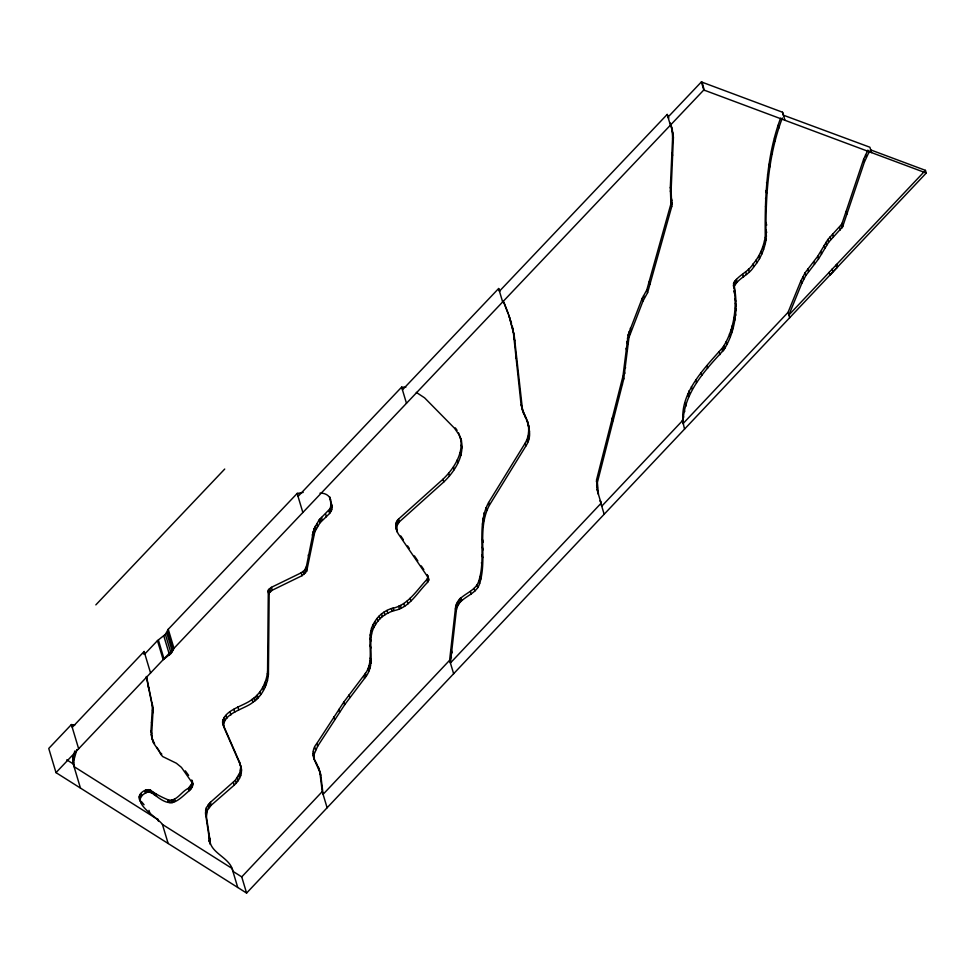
<?xml version="1.0" encoding="UTF-8"?>
<svg xmlns="http://www.w3.org/2000/svg" width="975" height="975" viewBox="0 0 975 975"><rect width="100%" height="100%" fill="white"/><g stroke="black" fill="none" stroke-linecap="round" stroke-linejoin="round"><path stroke-width="1.46" d="M684.572 429.061C675.346 396.74 703.852 368.989 723.121 347.063C734.955 328.161 737.283 305.224 733.529 283.713C737.441 275.352 748.191 272.305 752.944 264.176C759.537 256.571 763.462 247.016 765.265 237.181C764.753 197.072 766.447 156.256 780.597 118.121M868.664 152.856L870.712 149.918L925.446 170.357L788.848 315.059L801.755 283.457L805.886 275.45L818.488 259.009L828.665 242.202L842.619 226.797L864.411 162.008L868.664 152.856L867.848 150.162L863.606 159.327L841.815 224.116L827.848 239.509L817.684 256.327L805.082 272.768L800.938 280.763L788.044 312.366L682.963 423.698C683.243 393.352 704.681 370.658 723.938 349.745C735.759 330.854 738.087 307.905 734.333 286.394C738.246 278.033 748.995 274.987 753.748 266.858C760.342 259.252 764.266 249.697 766.07 239.874C765.424 198.766 767.569 156.938 782.34 117.975M314.352 760L314.206 754.041L317.643 746.241L344.638 704.791L364.553 678.368C378.081 663.012 364.565 640.782 375.509 624.585C379.507 617.589 386.405 612.995 393.973 610.618C409.476 607.876 417.361 592.349 427.635 582.307L428.707 579.857L427.221 574.604L427.891 577.115L426.818 579.564C416.447 590.57 407.55 605.816 391.341 608.558C384.406 610.886 378.41 615.505 374.68 621.843C363.748 638.04 377.264 660.27 363.736 675.626L343.809 702.049L316.814 743.498C307.734 754.016 318.082 764.875 320.775 775.21L323.091 794.32L449.609 660.294L455.41 608.656C456.202 594.311 475.13 593.641 478.835 580.893C486.805 555.433 475.776 526.561 488.585 502.539L525.074 443.32C529.12 436.727 529.462 428.549 527.548 421.212M682.159 421.005L601.746 506.196L600.295 500.589L600.917 503.429L450.413 662.976L456.227 611.349C457.007 596.992 475.934 596.322 479.639 583.574C487.61 558.114 476.58 529.242 489.389 505.233L525.878 446.002C535.214 432.205 524.452 417.946 521.064 404.552L513.35 332.268L508.828 314.974L514.154 334.949L522.6 410.609L521.796 407.928M672.579 138.17L672.336 131.04L670.739 124.105L673.408 137.268L671.129 190.125L671.726 206.59L647.595 292.671L642.976 301.068L628.973 337.46L623.756 378.946L597.383 482.454L598.418 494.215L597.127 489.413L596.578 479.773L622.952 376.265L628.168 334.766L642.172 298.374L646.791 289.977L670.922 203.909L670.325 187.432L672.579 138.17L673.384 140.863M241.544 770.189L239.484 762.023L222.958 724.218C221.191 710.3 244.493 706.095 252.025 699.416C261.105 693.298 266.675 682.183 267.564 671.397L268.308 590.119L271.416 587.328L301.19 572.812L304.688 570.095L306.455 566.243L313.95 528.95L319.081 519.992L330.013 508.755L331.11 504.879L329.782 496.982L331.866 505.672L331.707 509.754L329.66 513.423L319.934 522.868L314.803 531.814L306.698 571.143L302.055 575.677L272.281 590.192L269.173 592.983L268.43 674.261C267.528 685.047 261.97 696.162 252.878 702.293C245.359 708.959 222.044 713.176 223.823 727.082L240.337 764.888C243.47 772.102 239.789 780.256 234.232 785.131L211.234 805.204L207.297 810.432L206.42 816.611L209.759 838.695C209.259 853.369 230.502 857.147 232.891 871.297L241.739 876.891L246.59 893.063L926.25 173.038L925.446 170.357M140.266 801.231C136.305 795.125 144.398 788.141 150.248 790.055C156.049 794.369 162.618 797.672 169.333 800.317C177.279 800.694 181.691 791.273 188.321 788.385L191.77 783.827L191.734 779.988C194.013 783.778 192.428 788.385 189.053 790.822C176.109 802.279 171.442 807.775 156.488 796.283C153.404 794.064 149.37 790.177 145.433 793.089C128.663 802.011 157.597 817.294 162.435 824.448L232.026 868.42L237.742 887.469M210.186 844.374L205.554 813.735L206.444 807.556L210.381 802.34L235.438 780.146L239.838 772.761L240.679 767.325M66.763 759.842L73.198 763.9L72.893 758.184L74.807 750.994M157.889 819.597L74.002 766.594L73.698 760.866L76.818 749.592M192.818 783.656L181.435 767.386L176.377 763.242L162.508 756.466L153.684 743.23L151.759 737.685L150.979 731.031L152.417 706.534L146.262 676.492M152.49 740.135L151.722 733.468L153.148 708.983L146.713 677.479M428.707 579.857L428.037 577.346L398.178 533.691C395.606 529.315 394.192 522.856 398.556 519.078L442.955 479.249C454.85 467.829 466.501 449.463 458.482 432.863M396.825 530.766L396.825 525.952L399.372 521.82L443.771 481.991C455.288 470.949 465.648 454.521 460.7 438.043M143.459 654.054L144.117 651.495L150.564 672.982M144.848 653.945L157.462 640.648L165.384 634.372L168.248 629.277L297.143 493.46L303.176 492.412M157.462 640.648L163.178 659.685L171.1 653.421L173.964 648.314L168.248 629.277M667.997 117.122L701.378 81.937L782.547 112.235L783.278 115.148L869.907 147.237L871.516 152.6M836.696 264.359L837.501 267.053L829.944 275.06L829.14 272.366M241.739 876.891L322.262 791.578L319.666 770.872M95.843 604.878L224.725 469.048M74.819 724.973L71.394 724.596L48.75 748.459L56.002 772.627L246.59 893.063M144.117 651.495L72.357 727.253L71.553 724.571M405.819 387.27L401.627 387.136L298.155 496.299L297.302 493.423M402.443 389.878L498.639 288.515L499.712 291.293M499.444 291.196L667.193 114.428L668.643 117.914M56.002 772.627L703.792 89.993L701.378 81.937M704.316 90.517L702.122 82.217M319.995 493.179C324.553 492.826 329.477 495.117 330.647 499.846M703.792 89.993L926.25 173.038M416.313 392.389L424.576 397.824L454.484 428.208L458.75 434.302L461.516 440.785M160.875 753.163L161.777 754.028M141.399 801.572L144.056 804.728M185.323 770.847L188.638 775.393M455.374 427.903L457.08 430.341M400.762 535.933L403.321 539.675M407.587 545.915L409.293 548.413M414.412 555.896L417.836 560.881M421.249 565.878L423.808 569.619M156.914 747.374L159.278 750.969M139.535 798.781L141.253 802.961M395.996 528.023L397.349 530.948M151.759 737.685L154.537 743.779M314.901 760.342L317.423 765.119M523.343 412.267L526.11 417.885M209.028 840.779L209.32 841.51M313.523 757.258L314.267 759.147M504.002 302.445L508.292 313.584M503.197 300.946L509.633 317.667M670.288 123.069L671.543 126.799M865.532 154.647L866.336 157.328M863.606 159.327L864.411 162.008M846.227 211.343L847.031 214.037M842.315 222.934L843.119 225.615M841.815 224.116L842.619 226.797M841.218 225.237L842.022 227.931M839.597 227.272L840.401 229.954M832.54 234.183L833.357 236.864M830.115 236.791L830.919 239.472M836.038 264.993L836.855 267.674M827.848 239.509L828.665 242.202M825.874 242.409L826.678 245.103M832.175 268.954L832.979 271.647M824.07 245.432L824.874 248.125M782.547 112.235L784.96 120.303M820.731 251.538L821.547 254.219M817.684 256.327L818.488 259.009M778.245 125.214L779.049 127.896M813.723 261.702L814.527 264.383M774.528 138.072L775.332 140.753M807.653 269.015L808.458 271.696M771.591 151.076L772.395 153.757M805.082 272.768L805.886 275.45M769.153 164.178L769.957 166.859M802.827 276.681L803.632 279.374M800.938 280.763L801.755 283.457M767.532 174.635L768.337 177.328M766.521 182.593L767.325 185.274M765.802 190.552L766.606 193.233M765.509 198.51L766.326 201.203M765.521 206.481L766.326 209.174M765.911 222.434L766.716 225.127M765.899 229.844L766.703 232.525M765.692 233.525L766.496 236.206M788.044 312.366L789.652 317.74M765.265 237.181L766.07 239.874M764.51 240.813L765.326 243.494M762.779 246.809L763.583 249.502M760.963 251.465L761.767 254.146M758.782 255.938L759.586 258.619M756.052 260.142L756.856 262.823M752.944 264.176L753.748 266.858M748.483 269.088L749.287 271.781M745.68 271.867L746.484 274.548M742.694 274.462L743.498 277.144M736.332 279.374L737.137 282.055M735.028 280.666L735.845 283.347M734.041 282.092L734.845 284.773M733.529 283.713L734.333 286.394M733.31 285.456L734.114 288.137M733.773 291.001L734.577 293.694M734.906 298.533L735.711 301.214M735.357 303.213L736.162 305.906M735.455 307.893L736.259 310.586M735.004 312.585L735.808 315.266M734.199 317.265L735.004 319.946M732.067 326.003L732.871 328.697M671.678 127.554L672.482 130.236M667.814 115.428L668.618 118.109M672.336 131.04L673.152 133.721M667.193 114.428L670.41 125.178M672.592 134.587L673.408 137.268M730.872 329.977L731.677 332.67M729.458 333.901L730.263 336.582M671.812 152.661L672.616 155.354M726.18 341.689L726.984 344.37M724.279 345.345L725.083 348.026M723.121 347.063L723.938 349.745M721.878 348.733L722.682 351.414M670.325 187.432L671.129 190.125M719.184 351.963L719.989 354.644M670.349 190.966L671.153 193.647M671.214 197.949L672.019 200.643M671.373 200.947L672.177 203.629M671.3 201.935L672.116 204.616M670.922 203.909L671.726 206.59M706.777 365.747L707.594 368.44M700.952 372.718L701.756 375.399M695.687 380.067L696.491 382.748M691.397 386.6L692.201 389.293M689.008 390.804L689.812 393.486M687.765 394.144L688.569 396.825M649.313 281.422L650.118 284.115M685.279 403.297L686.083 405.978M683.95 408.915L684.767 411.608M646.791 289.977L647.595 292.671M682.89 414.582L683.694 417.263M682.207 420.274L683.012 422.955M643.5 295.644L644.304 298.326M642.172 298.374L642.976 301.068M630.325 328.209L631.13 330.891M629.168 331.476L629.972 334.157M628.168 334.766L628.973 337.46M627.425 338.118L628.229 340.799M626.84 341.494L627.644 344.175M626.06 348.307L626.864 350.988M624.756 365.138L625.572 367.831M624.024 370.719L624.829 373.401M622.952 376.265L623.756 378.946M621.648 381.773L622.452 384.455M612.008 418.238L612.812 420.92M596.578 479.773L597.383 482.454M596.42 481.248L597.224 483.929M596.602 485.111L597.407 487.805M597.127 489.413L597.931 492.107M600.941 503.514L604.159 514.252M510.729 320.653L511.534 323.334M512.289 326.393L513.106 329.087M513.35 332.268L514.154 334.949M514.057 338.215L514.861 340.897M498.639 288.515L502.661 301.945M515.665 356.216L516.47 358.898M526.719 419.067L528.877 426.148M528.413 425.758L529.218 428.452M524.27 414.375L525.074 417.056M528.657 428.781L529.462 431.462M521.064 404.552L521.869 407.233M522.868 411.206L523.673 413.9M528.584 432.571L529.388 435.252M528.048 436.264L528.852 438.945M526.793 439.835L527.597 442.516M525.074 443.32L525.878 446.002M488.585 502.539L489.389 505.233M486.001 507.622L486.805 510.315M484.027 512.838L484.831 515.531M461.212 445.075L462.04 447.817M482.942 518.261L483.746 520.942M482.454 523.807L483.259 526.488M460.237 452.485L461.053 455.227M482.43 539.394L483.234 542.076M457.251 459.92L458.067 462.662M482.284 547.17L483.088 549.851M481.967 554.933L482.771 557.627M453.497 466.915L454.326 469.658M481.406 562.709L482.211 565.39M479.992 576.457L480.797 579.15M448.61 473.302L449.426 476.044M478.835 580.893L479.639 583.574M476.97 584.939L477.774 587.62M442.955 479.249L443.771 481.991M474.045 588.413L474.849 591.094M470.413 591.496L471.217 594.189M401.627 387.136L406.477 403.309M460.943 597.638L461.748 600.332M460.066 598.357L460.883 601.039M459.383 599.235L460.188 601.916M457.884 601.575L458.689 604.268M456.97 603.269L457.775 605.95M456.227 605L457.031 607.693M455.739 606.803L456.544 609.497M455.41 608.656L456.227 611.349M451.291 650.167L452.107 652.86M427.769 575.798L428.586 578.541M427.769 577.785L428.586 580.527M427.562 578.419L428.378 581.161M450.645 654.944L451.449 657.625M426.818 579.564L427.635 582.307M449.768 659.673L450.572 662.366M449.609 660.294L453.631 673.713M398.556 519.078L399.372 521.82M397.434 520.345L398.251 523.087M396.545 521.698L397.361 524.44M395.996 523.209L396.825 525.952M395.692 524.806L396.508 527.548M395.74 526.439L396.557 529.181M396.569 529.51L397.398 532.253M410.073 598.26L410.902 601.002M407.221 601.063L408.05 603.805M403.833 603.635L404.662 606.377M400.481 605.475L401.31 608.217M398.702 606.17L399.531 608.912M393.157 607.876L393.973 610.618M391.341 608.558L392.169 611.301M386.99 610.435L387.806 613.178M384.113 612.008L384.93 614.75M381.469 613.823L382.285 616.566M379.165 616.017L379.982 618.759M377.093 618.467L377.91 621.209M374.68 621.843L375.509 624.585M372.889 624.878L373.717 627.62M371.487 628.022L372.304 630.764M370.658 631.325L371.487 634.067M331 502.795L331.866 505.672M370.232 634.737L371.048 637.479M331.11 504.879L331.975 507.756M330.854 506.878L331.707 509.754M370.134 638.235L370.963 640.977M330.013 508.755L330.866 511.631M370.073 645.218L370.89 647.961M328.794 510.547L329.66 513.423M370.256 658.003L371.073 660.745M370.11 660.684L370.927 663.427M325.565 513.874L326.43 516.75M369.708 663.317L370.537 666.059M368.952 665.888L369.769 668.631M367.941 668.436L368.769 671.178M321.457 517.384L322.323 520.248M320.19 518.627L321.055 521.503M365.272 673.298L366.1 676.041M319.081 519.992L319.934 522.868M363.736 675.626L364.553 678.368M316.68 523.599L317.545 526.476M315.217 526.244L316.071 529.108M313.95 528.95L314.803 531.814M312.987 531.753L313.852 534.629M312.244 534.629L313.109 537.493M297.143 493.46L302.859 512.497M308.246 555.019L309.112 557.883M349.087 694.797L349.915 697.539M306.455 566.243L307.32 569.12M305.845 568.279L306.698 571.143M304.688 570.095L305.553 572.971M343.809 702.049L344.638 704.791M303.091 571.63L303.956 574.494M301.19 572.812L302.055 575.677M338.752 709.422L339.58 712.164M333.828 716.881L334.657 719.623M271.416 587.328L272.281 590.192M316.814 743.498L317.643 746.241M269.6 588.51L270.465 591.386M269.076 588.997L269.929 591.862M268.308 590.119L269.173 592.983M268.04 591.398L268.905 594.275M314.779 747.289L315.607 750.031M320.495 773.614L318.057 766.313L318.874 769.056M319.958 772.468L320.775 775.21M313.377 751.298L314.206 754.041M313.085 753.334L313.901 756.076M313.085 755.32L313.901 758.062M322.262 791.578L327.112 807.751M267.564 671.397L268.43 674.261M267.394 673.518L268.247 676.382M266.65 677.735L267.516 680.611M265.358 681.842L266.224 684.718M264.481 683.828L265.334 686.693M262.58 687.326L263.433 690.203M259.764 691.775L260.63 694.639M257.303 695.114L258.156 697.99M255.73 696.747L256.596 699.611M253.951 698.173L254.804 701.037M252.025 699.416L252.878 702.293M237.863 706.838L238.729 709.703M233.866 709.3L234.731 712.177M230.1 712.079L230.953 714.943M225.981 715.443L226.846 718.319M239.484 762.023L241.142 767.532M240.472 770.031L241.325 772.895M224.201 717.32L225.054 720.184M239.838 772.761L240.703 775.637M239.558 773.394L240.423 776.271M222.946 719.526L223.799 722.39M222.617 720.708L223.47 723.584M222.471 721.89L223.336 724.754M238.68 775.393L239.533 778.269M222.617 723.06L223.823 727.082M237.254 777.879L238.119 780.756M235.438 780.146L236.303 783.023M233.378 782.255L234.232 785.131M167.688 630.849L173.404 649.886M166.725 632.714L172.429 651.763M165.384 634.372L171.1 653.421M163.8 635.907L169.516 654.944M210.381 802.34L211.234 805.204M209.186 803.51L210.052 806.374M208.114 804.753L208.967 807.629M158.364 640.014L164.068 659.063M206.444 807.556L207.297 810.432M205.908 809.079L206.761 811.943M205.542 810.615L206.408 813.479M205.457 812.163L206.322 815.039M205.554 813.735L206.42 816.611M208.894 835.831L209.759 838.695M209.028 837.501L209.893 840.377M192.063 782.498L192.794 784.948M208.906 839.999L209.771 842.863M191.77 783.827L192.502 786.277M191.137 785.119L191.868 787.556M190.369 786.325L191.1 788.763M189.406 787.398L190.137 789.835M188.321 788.385L189.053 790.822M148.249 686.717L148.98 689.154M151.868 702.951L152.6 705.4M152.417 706.534L153.148 708.983M152.514 710.153L153.246 712.603M151.478 722.378L152.21 724.827M174.452 798.976L175.183 801.426M160.071 752.176L160.802 754.613M172.88 799.878L173.611 802.328M172.027 800.158L172.758 802.596M150.979 731.031L151.722 733.468M151.174 734.407L151.905 736.856M171.125 800.341L171.856 802.791M152.941 740.793L153.684 743.23M169.333 800.317L170.064 802.766M167.651 799.793L168.395 802.23M155.756 793.833L156.488 796.283M153.502 792.358L154.233 794.796M162.435 824.448L168.151 843.497M151.088 790.493L151.82 792.931M150.248 790.055L150.979 792.492M157.767 818.927L158.511 821.364M148.358 789.592L149.09 792.041M146.433 789.774L147.164 792.224M145.543 790.14L146.287 792.59M144.702 790.64L145.433 793.089M148.992 810.359L149.723 812.797M141.022 793.406L141.765 795.844M140.29 794.138L141.022 796.575M139.718 794.93L140.449 797.379M139.388 795.844L140.12 798.281M139.218 796.819L139.949 799.268M71.394 724.596L78.646 748.763M73.198 756.466L74.002 759.147M72.893 758.184L73.698 760.866M72.796 759.915L73.6 762.596M72.832 761.658L73.637 764.339M73.076 763.376L80.45 788.08M597.614 491.522L601.1 503.283"/></g></svg>
